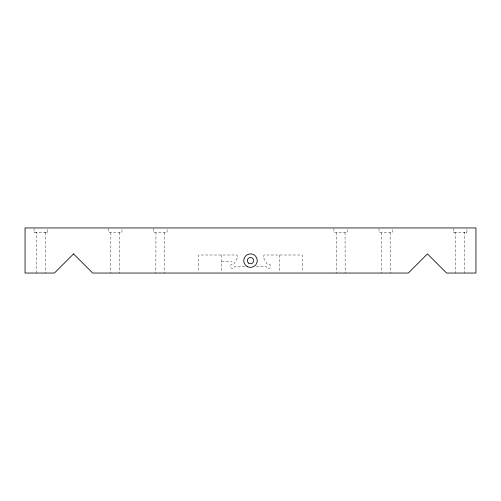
<?xml version="1.0" encoding="UTF-8"?>
<svg xmlns="http://www.w3.org/2000/svg" width="501" height="501" viewBox="0 0 501 501"><rect width="100%" height="100%" fill="white"/><g stroke="black" fill="none" stroke-linecap="round" stroke-linejoin="round"><path stroke-width="0.38" stroke-dasharray="2.5 1.88" d="M34.068 228.7L34.068 232.458L47.363 232.458L47.595 228.7M36.322 273.051L36.479 232.458M45.184 232.458L45.34 273.051M108.466 228.7L108.466 232.458L121.993 232.458L121.993 228.7M153.556 228.7L153.556 232.458L167.083 232.458L167.083 228.7M333.917 228.7L333.917 232.458L347.443 232.458L347.443 228.7M379.007 228.706L379.007 232.464L392.533 232.464L392.533 228.706M453.405 228.7L453.405 232.458L466.932 232.458L466.932 228.7M34.068 232.458L34.976 232.458M36.322 232.458L36.924 232.458M44.739 232.458L45.34 232.458M46.687 232.458L47.595 232.458M110.878 232.458L110.721 273.051M119.582 232.458L119.739 273.051M155.968 232.458L155.811 273.045M164.672 232.458L164.829 273.045M336.328 232.458L336.171 273.051M345.032 232.458L345.189 273.051M381.418 232.464L381.261 273.051M390.122 232.464L390.279 273.051M453.405 232.458L454.313 232.458M456.261 232.458L455.659 232.458L455.659 273.051M464.076 232.458L464.677 232.458L464.677 273.051M466.024 232.458L466.932 232.458M221.755 261.766L232.126 261.766M244.77 266.275L234.831 266.275A2.255 2.255 0 0 1 232.182 268.498A2.255 2.255 0 0 1 230.46 265.505A2.255 2.255 0 0 1 233.704 264.321L237.956 256.957L236.829 255.003L198.759 255.003L198.759 271.536M256.23 266.275L266.169 266.275A2.255 2.255 0 0 0 268.818 268.498A2.255 2.255 0 0 0 270.54 265.505A2.255 2.255 0 0 0 267.296 264.321L263.044 256.957L264.171 255.003L302.241 255.003L302.241 271.536M279.696 255.003L279.696 271.536M221.304 255.003L221.304 271.536"/><path stroke-width="0.75" d="M73.553 253.907L54.427 273.039L25.05 273.039L25.05 227.949L475.95 227.949L475.95 273.039L446.573 273.039L427.447 253.907L408.315 273.039L92.685 273.039L73.553 253.907M247.118 266.494A6.764 6.764 0 0 0 257.264 260.639A6.764 6.764 0 0 0 247.118 254.784A6.764 6.764 0 0 0 247.118 266.494M248.452 263.031A3.15 3.15 0 0 0 253.594 261.215A3.15 3.15 0 0 0 249.454 257.671A3.15 3.15 0 0 0 248.452 263.031"/></g></svg>
